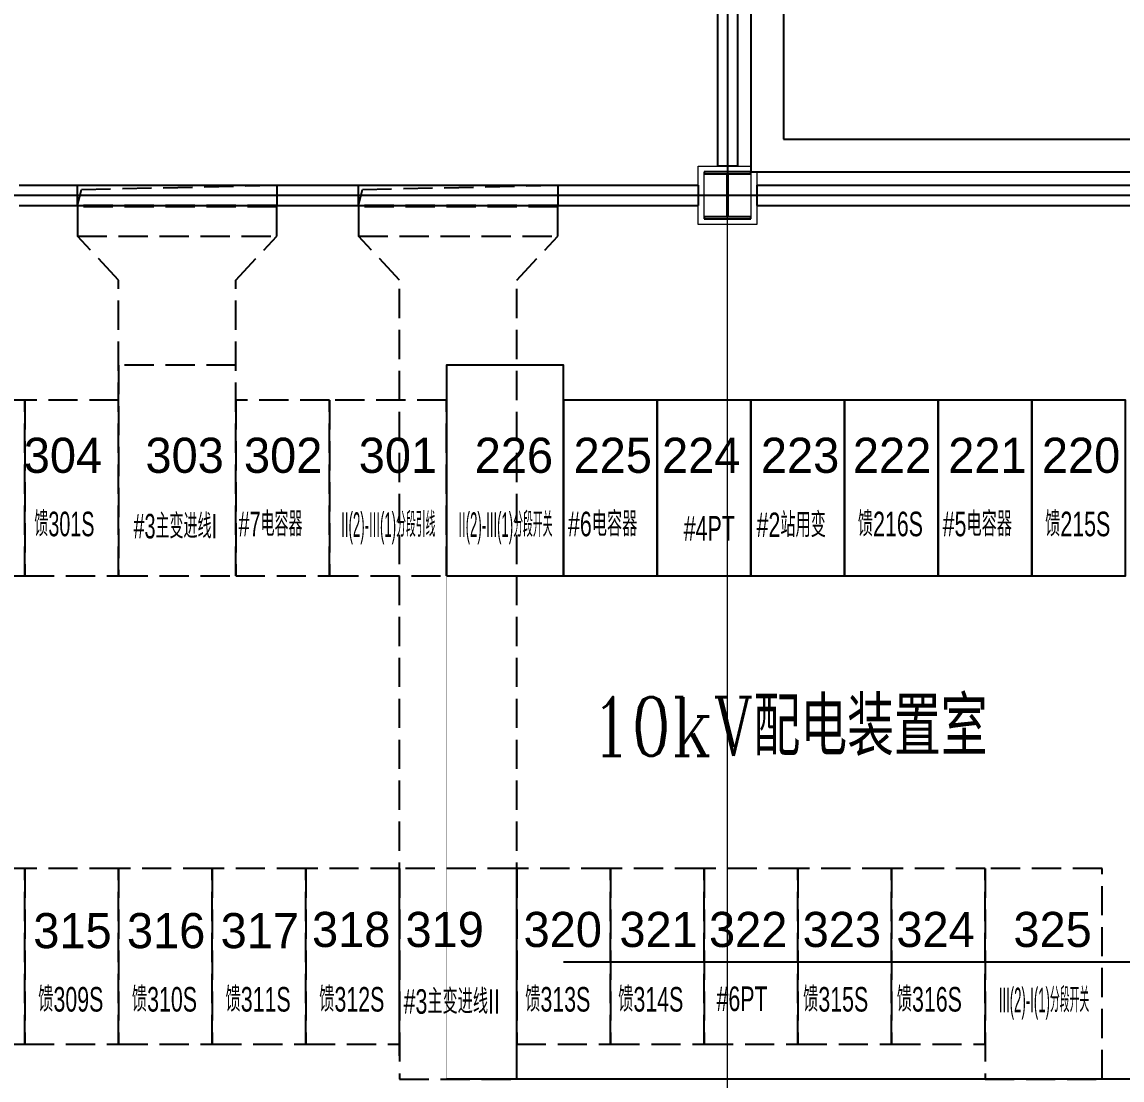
# Model space of a CAD drawing. Extents: x 3213259 to 3716512, y 332899 to 392399.
# Drawn here: x 3243170 to 3252565, y 353805 to 362842 of the extents above; entities that cross this region are included whole.
import ezdxf
from ezdxf.enums import TextEntityAlignment as Align

# ---------------------------------------------------------------- set-up
doc = ezdxf.new("R2010")
doc.units = 0
doc.header["$LTSCALE"] = 1000
doc.header["$MEASUREMENT"] = 0
doc.linetypes.add('DASH', pattern=[0.35, 0.25, -0.1])
doc.linetypes.add('DOTE', pattern=[2.42, 2, -0.2, 0.02, -0.2])
for name, color, linetype, lineweight in [('JZ_SPACE', 7, 'Continuous', 0), ('JZX_DOTE', 14, 'DOTE', 0), ('JZX_ViewLine', 30, 'Continuous', 0)]:
    doc.layers.add(name, color=color, linetype=linetype, lineweight=lineweight)
for name, color, linetype in [('JZX_COLUMN', 50, 'Continuous'), ('JZX_WALL', 50, 'Continuous'), ('电缆', 6, 'Continuous'), ('立面填充', 8, 'Continuous'), ('设备', 253, 'Continuous')]:
    doc.layers.add(name, color=color, linetype=linetype)
doc.styles.add('HZ', font='complex8.shx', dxfattribs={"width": 0.8, "bigfont": 'hztxt.shx'})
doc.styles.add('sepd_yb2', font='sepd_gbe.shx', dxfattribs={"width": 0.8, "bigfont": 'sepd_gbc.shx'})
pattern_1 = [(90, (38683506.7, 5563254.86), (-538.815, 538.815), [142.875, -934.755]), (45, (38683506.7, 5563254.86), (-538.815367, 538.815367), [142.875, -619.125]), (135, (38683506.7, 5563254.86), (-538.815367, -538.815367), [142.875, -619.125])]

# ---------------------------------------------------------------- blocks, each defined once
blk = doc.blocks.new('A$C62D55686')
blk.add_lwpolyline([(21044.1, 10430), (22044.1, 10430), (22044.1, 12230), (21044.1, 12230)], close=True)
at = {"layer": 'JZX_COLUMN'}
for p, q in [((23643.8, 13880), (23243.8, 13880)), ((23243.8, 13880), (23243.8, 13864)), ((23243.8, 13864), (23438.8, 13864)), ((23438.8, 13864), (23438.8, 13496)), ((23448.8, 13496), (23448.8, 13864)), ((23448.8, 13864), (23643.8, 13864)), ((23643.8, 13864), (23643.8, 13880)), ((23438.8, 13496), (23243.8, 13496)), ((23243.8, 13496), (23243.8, 13480)), ((23243.8, 13480), (23643.8, 13480)), ((23643.8, 13496), (23448.8, 13496)), ((23643.8, 13480), (23643.8, 13496))]:
    blk.add_line(p, q, dxfattribs=at)
at = {"layer": 'JZX_DOTE', "ltscale": 20}
for p, q in [((23443.8, 1280), (23443.8, 24280)), ((1143.8, 13680), (49043.8, 13680)), ((1143.8, 13680), (49043.8, 13680)), ((1143.8, 13680), (49043.8, 13680))]:
    blk.add_line(p, q, dxfattribs=at)
at = {"layer": 'JZX_ViewLine'}
blk.add_lwpolyline([(23693.8, 13880), (23693.8, 13430), (23193.8, 13430), (23193.8, 13930), (23643.8, 13930)], dxfattribs=at)
blk.add_lwpolyline([(23243.8, 13880), (23643.8, 13880), (23643.8, 13480), (23243.8, 13480)], close=True, dxfattribs=at)
at = {"layer": 'JZX_WALL', "linetype": 'ByBlock'}
for p, q in [((23923.8, 23760), (23923.8, 14160)), ((23643.8, 23080), (23643.8, 13880))]:
    blk.add_line(p, q, dxfattribs=at)
at = {"layer": 'JZX_WALL'}
for p, q in [((23357.8, 23030), (23357.8, 13930)), ((23529.8, 23030), (23529.8, 13930)), ((23923.8, 14160), (28963.8, 14160)), ((23529.8, 13930), (23357.8, 13930)), ((23643.8, 13880), (29243.8, 13880)), ((17393.8, 13766), (23193.8, 13766)), ((23193.8, 13766), (23193.8, 13594)), ((23693.8, 13766), (29193.8, 13766)), ((23693.8, 13766), (23693.8, 13594)), ((17393.8, 13594), (23193.8, 13594)), ((23693.8, 13594), (29193.8, 13594))]:
    blk.add_line(p, q, dxfattribs=at)
at = {"layer": '电缆'}
for p, q in [((30044.1, 7130), (22044.1, 7130)), ((29044.1, 6130), (21044.1, 6130))]:
    blk.add_line(p, q, dxfattribs=at)
at = {"layer": '电缆', "const_width": 0.5}
for points in [[(21044.1, 11930), (21044.1, 6130)], [(22044.1, 11930), (22044.1, 7130)]]:
    blk.add_lwpolyline(points, dxfattribs=at)
at = {"layer": '设备', "color": 4, "linetype": 'DASH'}
for p, q in [((18244.1, 12956.3), (17894.1, 13330)), ((19244.1, 12956.3), (19594.1, 13330)), ((18244.1, 10780), (18244.1, 12956.3)), ((19244.1, 10780), (19244.1, 12956.3))]:
    blk.add_line(p, q, dxfattribs=at)
at = {"layer": '设备', "color": 2, "linetype": 'DASH'}
for p, q in [((20644.1, 12956.3), (20294.1, 13330)), ((21644.1, 12956.3), (21994.1, 13330)), ((20644.1, 6330), (20644.1, 12956.3)), ((21644.1, 6330), (21644.1, 12956.3))]:
    blk.add_line(p, q, dxfattribs=at)
at = {"layer": '设备', "color": 4, "linetype": 'DASH'}
for points in [[(17894.1, 13766), (19594.1, 13766), (19594.1, 13594), (17894.1, 13594)], [(19594.1, 13330), (19594.1, 13580), (17894.1, 13580), (17894.1, 13330)], [(18244.1, 10430), (19244.1, 10430), (19244.1, 12230), (18244.1, 12230)], [(16644.1, 10430), (17444.1, 10430), (17444.1, 11930), (16644.1, 11930)], [(17444.1, 10430), (18244.1, 10430), (18244.1, 11930), (17444.1, 11930)], [(19244.1, 10430), (20044.1, 10430), (20044.1, 11930), (19244.1, 11930)], [(20044.1, 10430), (21044.1, 10430), (21044.1, 11930), (20044.1, 11930)]]:
    blk.add_lwpolyline(points, close=True, dxfattribs=at)
blk.add_lwpolyline([(17894.1, 13594), (17925.9, 13729.6), (19594.1, 13766)], dxfattribs=at)
at = {"layer": '设备', "color": 2, "linetype": 'DASH'}
for points in [[(20294.1, 13766), (21994.1, 13766), (21994.1, 13594), (20294.1, 13594)], [(21994.1, 13330), (21994.1, 13580), (20294.1, 13580), (20294.1, 13330)], [(16644.1, 6430), (17444.1, 6430), (17444.1, 7930), (16644.1, 7930)], [(17444.1, 6430), (18244.1, 6430), (18244.1, 7930), (17444.1, 7930)], [(18244.1, 6430), (19044.1, 6430), (19044.1, 7930), (18244.1, 7930)], [(19044.1, 6430), (19844.1, 6430), (19844.1, 7930), (19044.1, 7930)], [(19844.1, 6430), (20644.1, 6430), (20644.1, 7930), (19844.1, 7930)], [(20644.1, 6130), (21644.1, 6130), (21644.1, 7930), (20644.1, 7930)], [(21644.1, 6430), (22444.1, 6430), (22444.1, 7930), (21644.1, 7930)], [(22444.1, 6430), (23244.1, 6430), (23244.1, 7930), (22444.1, 7930)], [(23244.1, 6430), (24044.1, 6430), (24044.1, 7930), (23244.1, 7930)], [(24044.1, 6430), (24844.1, 6430), (24844.1, 7930), (24044.1, 7930)], [(24844.1, 6430), (25644.1, 6430), (25644.1, 7930), (24844.1, 7930)], [(25644.1, 6130), (26644.1, 6130), (26644.1, 7930), (25644.1, 7930)]]:
    blk.add_lwpolyline(points, close=True, dxfattribs=at)
blk.add_lwpolyline([(20294.1, 13594), (20325.9, 13729.6), (21994.1, 13766)], dxfattribs=at)
at = {"layer": '设备', "color": 6, "linetype": 'Continuous'}
for points in [[(22044.1, 10430), (22844.1, 10430), (22844.1, 11930), (22044.1, 11930)], [(22844.1, 10430), (23644.1, 10430), (23644.1, 11930), (22844.1, 11930)], [(23644.1, 10430), (24444.1, 10430), (24444.1, 11930), (23644.1, 11930)], [(24444.1, 10430), (25244.1, 10430), (25244.1, 11930), (24444.1, 11930)], [(25244.1, 10430), (26044.1, 10430), (26044.1, 11930), (25244.1, 11930)], [(26044.1, 10430), (26844.1, 10430), (26844.1, 11930), (26044.1, 11930)]]:
    blk.add_lwpolyline(points, close=True, dxfattribs=at)
at = {"color": 6, "style": 'sepd_yb2'}
for s, width, p in [('II(2)-III(1)分段开关', 0.4, (21547.7, 10847)), ('#4PT', 0.65, (23288.7, 10835.2))]:
    blk.add_text(s, height=210, dxfattribs=dict(at, width=width)).set_placement(p, align=Align.MIDDLE)
at = {"color": 6, "style": 'sepd_yb2', "width": 0.65}
for s, p in [('#6电容器', (22081.8, 10767.5)), ('#2站用变', (23692.4, 10760.1)), ('馈216S', (24557.7, 10767.5)), ('#5电容器', (25281.8, 10767.5)), ('馈215S', (26157.7, 10767.5))]:
    blk.add_text(s, height=210, dxfattribs=at).set_placement(p)
at = {"layer": 'JZ_SPACE', "style": 'HZ', "width": 0.8}
blk.add_text('10kV配电装置室', height=500, rotation=360, dxfattribs=at).set_placement((22277.3, 8893.4))
at = {"layer": '设备', "color": 4, "linetype": 'DASH', "style": 'sepd_yb2'}
for s, p in [('304', (17768.7, 11309.1)), ('303', (18807.9, 11309.1)), ('302', (19649.3, 11309.1))]:
    blk.add_text(s, height=300, dxfattribs=at).set_placement(p, align=Align.CENTER)
at = {"layer": '设备', "color": 4, "linetype": 'Continuous', "style": 'sepd_yb2'}
blk.add_text('301', height=300, dxfattribs=at).set_placement((20629.6, 11309.1), align=Align.CENTER)
at = {"layer": '设备', "color": 6, "style": 'sepd_yb2'}
for s, p in [('226', (21619.9, 11309.1)), ('225', (22464.3, 11309.1)), ('224', (23219.9, 11309.1)), ('223', (24064.3, 11309.1)), ('222', (24849.9, 11309.1)), ('221', (25664.3, 11309.1)), ('220', (26464.3, 11309.1))]:
    blk.add_text(s, height=300, dxfattribs=at).set_placement(p, align=Align.CENTER)
at = {"layer": '设备', "color": 4, "linetype": 'DASH', "style": 'sepd_yb2', "width": 0.6}
for s, p in [('馈301S', (17524.4, 10767.5)), ('#7电容器', (19268.3, 10767.5))]:
    blk.add_text(s, height=210, dxfattribs=at).set_placement(p)
at = {"layer": '设备', "color": 4, "linetype": 'DASH', "ltscale": 10, "style": 'sepd_yb2', "width": 0.4}
blk.add_text('II(2)-III(1)分段引线', height=210, dxfattribs=at).set_placement((20547.7, 10847), align=Align.MIDDLE)
at = {"layer": '设备', "color": 4, "linetype": 'DASH', "style": 'sepd_yb2', "width": 0.6}
blk.add_text('#3主变进线I', height=210, dxfattribs=at).set_placement((18728, 10864.4), align=Align.MIDDLE)
at = {"layer": '设备', "color": 2, "linetype": 'DASH', "style": 'sepd_yb2'}
for s, p in [('315', (17849.9, 7249.1)), ('316', (18649.9, 7249.1)), ('317', (19449.9, 7249.1)), ('318', (20230.4, 7259.1)), ('319', (21028.8, 7259.1)), ('320', (22037.2, 7259.1)), ('321', (22855.7, 7259.1)), ('322', (23621.1, 7259.1)), ('323', (24421.1, 7259.1)), ('324', (25221.1, 7259.1)), ('325', (26221.1, 7259.1))]:
    blk.add_text(s, height=300, dxfattribs=at).set_placement(p, align=Align.CENTER)
at = {"layer": '设备', "color": 2, "linetype": 'DASH', "style": 'sepd_yb2', "width": 0.65}
for s, p in [('馈309S', (17557.7, 6707.5)), ('馈310S', (18357.7, 6707.5)), ('馈311S', (19157.7, 6707.5)), ('馈312S', (19957.7, 6707.5)), ('馈313S', (21716.9, 6707.5)), ('馈314S', (22511.3, 6707.5)), ('#6PT', (23350.3, 6712.1)), ('馈315S', (24090.4, 6707.5)), ('馈316S', (24890.4, 6707.5))]:
    blk.add_text(s, height=210, dxfattribs=at).set_placement(p)
at = {"layer": '设备', "color": 2, "linetype": 'DASH', "style": 'sepd_yb2'}
for s, width, p in [('#3主变进线II', 0.65, (21089.3, 6804.4)), ('III(2)-I(1)分段开关', 0.4, (26147.7, 6787))]:
    blk.add_text(s, height=210, dxfattribs=dict(at, width=width)).set_placement(p, align=Align.MIDDLE)
blk = doc.blocks.new('bdz1')
at = {"layer": '立面填充', "color": 2}
for p, q in [((-35432.3118, -5191.8131), (-35432.3118, -5201.8931)), ((-35444.6168, -5201.8931), (-35407.2318, -5201.8931))]:
    blk.add_line(p, q, dxfattribs=at)

msp = doc.modelspace()

# ---------------------------------------------------------------- hatches: boundary and pattern name
h = msp.add_hatch()
h.set_pattern_fill('GRASS', color=256, scale=30, style=0)
h.set_pattern_definition(pattern_1)
h.paths.add_polyline_path([(3227414.856, 356861.717), (3225914.856, 356861.717), (3225914.856, 359861.717), (3227414.856, 359861.717)])
h.paths.add_polyline_path([(3282466.609, 379933.53), (3282466.609, 379433.53), (3279336.214, 379433.53), (3279336.214, 379933.53), (3228683.227, 379933.53), (3227414.856, 369441.717), (3227414.856, 342708.338), (3278719.894, 341014.653), (3283262.384, 379933.53)])
edge = h.paths.add_edge_path()
edge.add_line((3221575.256, 347403.567), (3227409.321, 347210.972))
edge.add_line((3227409.321, 347210.972), (3227396.062, 343209.231))
edge.add_line((3227396.062, 343209.231), (3221109.927, 343416.749))
edge.add_line((3221109.927, 343416.749), (3220993.595, 342420.045))
edge.add_line((3220993.595, 342420.045), (3279163.189, 340499.747))
edge.add_line((3279163.189, 340499.747), (3283824.137, 380433.53))
edge.add_line((3283824.137, 380433.53), (3282466.609, 380433.53))
edge.add_line((3282466.609, 380433.53), (3282466.609, 379433.53))
edge.add_line((3282466.609, 379433.53), (3279336.214, 379433.53))
edge.add_line((3279336.214, 379433.53), (3279336.214, 380135.488))
edge.add_line((3279336.214, 380135.488), (3279833.813, 380433.53))
edge.add_line((3279833.813, 380433.53), (3226182.622, 380433.53))
edge.add_arc((3254466.895, 370433.529), 30000.002, 160.5287798, 173.3427359)
edge.add_line((3224669.171, 373911.427), (3221575.256, 347403.567))
h = msp.add_hatch()
h.set_pattern_fill('GRASS', color=256, scale=30, style=0)
h.set_pattern_definition(pattern_1)
h.paths.add_polyline_path([(3283262.384, 379933.53), (3282758.99, 379933.53), (3279449.919, 351582.273, -0.39005211), (3268161.153, 341863.492), (3227414.856, 343208.61), (3227414.856, 342708.338), (3278719.894, 341014.653)])
h = msp.add_hatch()
h.set_pattern_fill('GRASS', color=256, scale=30, style=0)
h.set_pattern_definition(pattern_1)
h.paths.add_polyline_path([(3275476.89, 352045.993), (3275618.785, 353261.717), (3274274.856, 353261.717), (3274274.856, 348866.43, 0.12324367)])
h.paths.add_polyline_path([(3277805.122, 362677.489), (3277805.122, 368574.986), (3276205.857, 368574.986), (3276205.857, 362677.489)], flags=25)
h.paths.add_polyline_path([(3237665.533, 346872.393), (3238174.856, 347381.717), (3238174.856, 348881.717), (3231614.856, 348881.717), (3231614.856, 347681.717), (3229814.856, 347681.717), (3229814.856, 348881.717), (3227414.856, 348881.717), (3227414.856, 347210.789)])
h.paths.add_polyline_path([(3243957.811, 346664.672), (3244174.856, 346881.717), (3244174.856, 348881.717), (3241374.856, 348881.717), (3241374.856, 346749.941)])
edge = h.paths.add_edge_path()
edge.add_line((3247374.856, 348881.717), (3247374.856, 346551.869))
edge.add_line((3247374.856, 346551.869), (3268293.129, 345861.314))
edge.add_arc((3268524.088, 352857.503), 7000, 268.1092354, 325.2390854)
edge.add_line((3274274.856, 348866.43), (3274274.856, 348881.717))
edge.add_line((3274274.856, 348881.717), (3272524.856, 348881.717))
edge.add_line((3272524.856, 348881.717), (3272524.856, 347681.717))
edge.add_line((3272524.856, 347681.717), (3270724.856, 347681.717))
edge.add_line((3270724.856, 347681.717), (3270724.856, 348881.717))
edge.add_line((3270724.856, 348881.717), (3247374.856, 348881.717))
h.paths.add_polyline_path([(3275514.856, 371441.717), (3274274.856, 371441.717), (3274274.856, 356461.717), (3274744.856, 356461.717), (3275244.856, 356961.717), (3275244.856, 358461.717), (3275514.856, 358461.717)])
edge = h.paths.add_edge_path()
edge.add_line((3276662.739, 371441.717), (3275514.856, 371441.717))
edge.add_line((3275514.856, 371441.717), (3275514.856, 358461.717))
edge.add_line((3275514.856, 358461.717), (3276225.713, 358461.717))
edge.add_line((3276225.713, 358461.717), (3277294.875, 367622.02))
edge.add_arc((3270342.073, 368433.53), 7000, 353.3427359, 385.4511275)

# ---------------------------------------------------------------- block references
at = {"xscale": 1000, "yscale": 1000, "zscale": 1000}
msp.add_blockref('bdz1', (38681506.695, 5563254.86), dxfattribs=at)
msp.add_blockref('A$C62D55686', (3225751.106, 347681.689))

doc.saveas('drawing.dxf')
